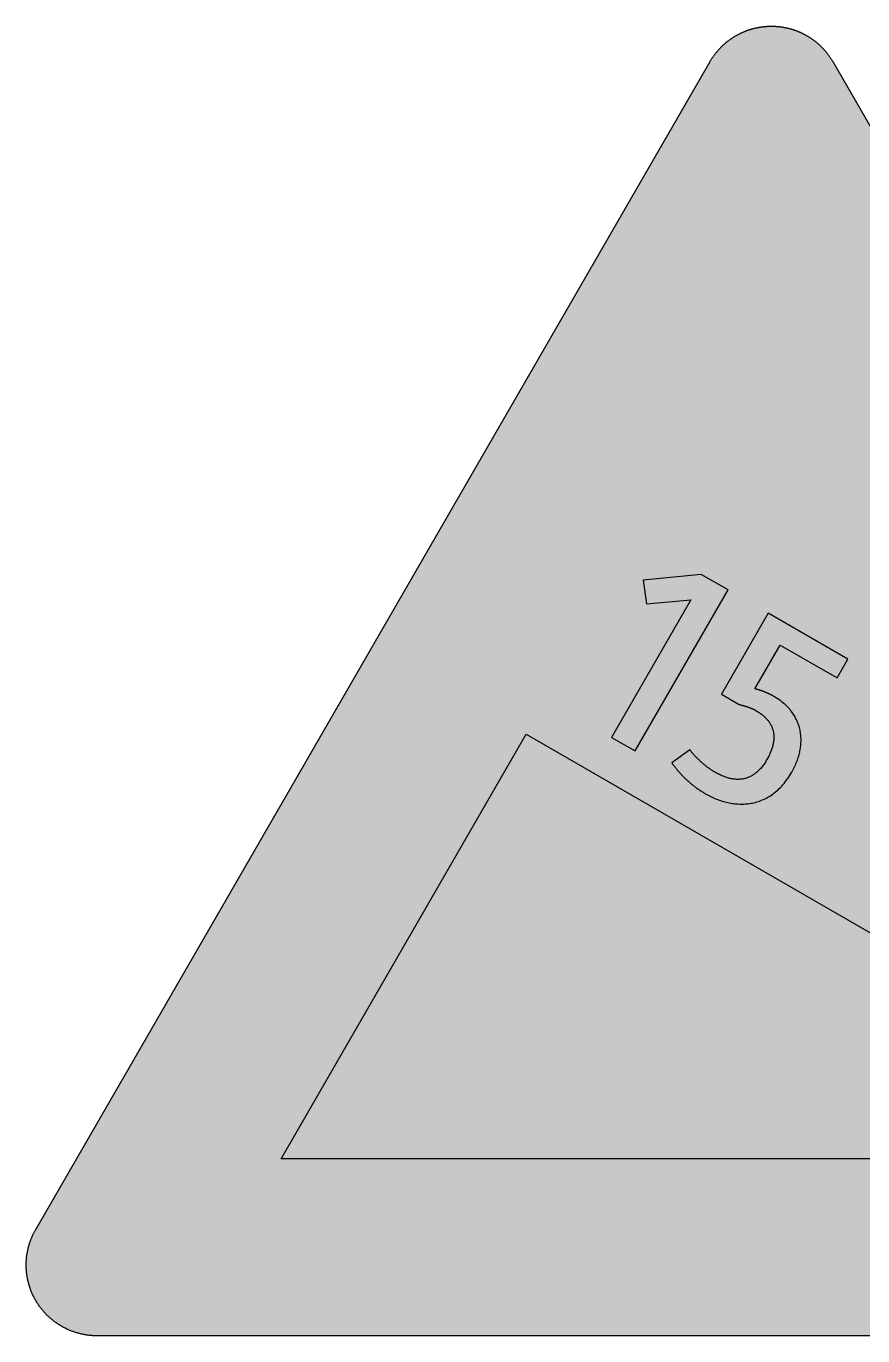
# Model space of a CAD drawing. Header units: millimetres. Extents: x 0 to 297, y 0 to 261.
# Drawn here: x 0.1 to 166.7, y 0.1 to 260.9 of the extents above; entities that cross this region are included whole.
import ezdxf

# ---------------------------------------------------------------- set-up
doc = ezdxf.new("R2010")
doc.units = ezdxf.units.MM

msp = doc.modelspace()

# ---------------------------------------------------------------- hatches: boundary and pattern name
for color, points in [(254, [(14.1633, 0.0526), (13.9878, 0.0533), (13.8125, 0.0559), (13.6373, 0.061), (13.462, 0.0686), (13.2893, 0.0787), (13.114, 0.0914), (12.9413, 0.1041), (12.7686, 0.1194), (12.5959, 0.1397), (12.4231, 0.16), (12.2504, 0.1803), (12.0777, 0.2057), (11.9075, 0.2337), (11.7373, 0.2616), (11.5672, 0.2921), (11.397, 0.3251), (11.2268, 0.3607), (11.0592, 0.3962), (10.8915, 0.4369), (10.7239, 0.4775), (10.5562, 0.5207), (10.3886, 0.5664), (10.2235, 0.6121), (10.0584, 0.6604), (9.8933, 0.7137), (9.7307, 0.7645), (9.5682, 0.8204), (9.4056, 0.8788), (9.2431, 0.9373), (9.083, 0.9982), (8.923, 1.0617), (8.763, 1.1252), (8.6055, 1.1938), (8.4455, 1.2624), (8.2906, 1.331), (8.1331, 1.4046), (7.9781, 1.4783), (7.8232, 1.5545), (7.6708, 1.6332), (7.5184, 1.7145), (7.366, 1.7958), (7.2161, 1.8796), (7.0663, 1.966), (6.919, 2.0549), (6.7716, 2.1438), (6.6243, 2.2352), (6.4795, 2.3266), (6.3348, 2.4232), (6.19, 2.5197), (6.0477, 2.6187), (5.908, 2.7178), (5.7683, 2.8219), (5.6286, 2.9261), (5.4915, 3.0302), (5.3543, 3.1394), (5.2197, 3.2487), (5.0851, 3.3579), (4.953, 3.4722), (4.8209, 3.5865), (4.6914, 3.7033), (4.5644, 3.8202), (4.4348, 3.9395), (4.3104, 4.0615), (4.1859, 4.1859), (4.0615, 4.3104), (3.9395, 4.4374), (3.8202, 4.5644), (3.7033, 4.6914), (3.5865, 4.8235), (3.4722, 4.953), (3.3579, 5.0876), (3.2487, 5.2197), (3.1369, 5.3543), (3.0302, 5.4915), (2.9235, 5.6286), (2.8194, 5.7683), (2.7178, 5.908), (2.6187, 6.0503), (2.5197, 6.19), (2.4232, 6.3348), (2.3266, 6.4795), (2.2352, 6.6243), (2.1438, 6.7716), (2.0523, 6.919), (1.966, 7.0663), (1.8796, 7.2161), (1.7958, 7.366), (1.7145, 7.5184), (1.6332, 7.6708), (1.5545, 7.8232), (1.4783, 7.9781), (1.4046, 8.1331), (1.331, 8.2906), (1.2598, 8.4455), (1.1913, 8.6055), (1.1252, 8.763), (1.0592, 8.923), (0.9982, 9.083), (0.9373, 9.2431), (0.8763, 9.4056), (0.8204, 9.5682), (0.7645, 9.7307), (0.7112, 9.8933), (0.6604, 10.0584), (0.6121, 10.2235), (0.5639, 10.3911), (0.5207, 10.5562), (0.4775, 10.7239), (0.4343, 10.8915), (0.3962, 11.0592), (0.3607, 11.2268), (0.3251, 11.397), (0.2921, 11.5672), (0.2616, 11.7373), (0.2311, 11.9075), (0.2057, 12.0802), (0.1803, 12.2504), (0.1575, 12.4231), (0.1372, 12.5959), (0.1194, 12.7686), (0.1041, 12.9413), (0.0889, 13.114), (0.0787, 13.2893), (0.0686, 13.462), (0.061, 13.6373), (0.0559, 13.8125), (0.0508, 13.9878), (0.0508, 14.163), (0.0508, 14.2773), (0.0533, 14.3942), (0.0559, 14.511), (0.0584, 14.6253), (0.0635, 14.7422), (0.0686, 14.859), (0.0737, 14.9733), (0.0813, 15.0901), (0.0889, 15.2044), (0.0991, 15.3187), (0.1092, 15.4356), (0.1194, 15.5499), (0.1321, 15.6642), (0.1448, 15.7785), (0.1575, 15.8953), (0.1727, 16.0096), (0.188, 16.1239), (0.2032, 16.2382), (0.221, 16.35), (0.2413, 16.4643), (0.2591, 16.5786), (0.2794, 16.6929), (0.2997, 16.8046), (0.3226, 16.9189), (0.3454, 17.0307), (0.3708, 17.145), (0.3937, 17.2568), (0.4191, 17.3685), (0.447, 17.4803), (0.475, 17.592), (0.5029, 17.7038), (0.5334, 17.8156), (0.5613, 17.9273), (0.5944, 18.0365), (0.6248, 18.1483), (0.6579, 18.2575), (0.6934, 18.3693), (0.7264, 18.4785), (0.762, 18.5877), (0.8001, 18.6969), (0.8382, 18.8062), (0.8763, 18.9128), (0.9144, 19.0221), (0.955, 19.1313), (0.9957, 19.238), (1.0389, 19.3446), (1.0795, 19.4539), (1.1252, 19.5605), (1.1684, 19.6647), (1.2141, 19.7714), (1.2598, 19.878), (1.3081, 19.9822), (1.3564, 20.0889), (1.4046, 20.193), (1.4554, 20.2971), (1.5062, 20.4013), (1.557, 20.5054), (1.6104, 20.607), (1.6637, 20.7112), (1.717, 20.8128), (1.7729, 20.9144), (1.8263, 21.016), (1.8847, 21.1176), (1.9406, 21.2192), (136.2523, 253.8501), (136.3091, 253.9492), (136.3675, 254.0483), (136.4285, 254.1473), (136.4894, 254.2464), (136.5504, 254.3454), (136.6139, 254.442), (136.6774, 254.5385), (136.7409, 254.635), (136.8044, 254.7315), (136.8704, 254.8255), (136.9365, 254.922), (137.0025, 255.016), (137.0711, 255.11), (137.1397, 255.2014), (137.2083, 255.2954), (137.2794, 255.3868), (137.3505, 255.4783), (137.4216, 255.5672), (137.4927, 255.6586), (137.5664, 255.7475), (137.6401, 255.8364), (137.7137, 255.9253), (137.7874, 256.0117), (137.8636, 256.098), (137.9398, 256.1844), (138.016, 256.2708), (138.0947, 256.3546), (138.1735, 256.4409), (138.2522, 256.5222), (138.3309, 256.606), (138.4122, 256.6899), (138.4935, 256.7711), (138.5748, 256.8524), (138.6586, 256.9312), (138.7399, 257.0124), (138.8237, 257.0912), (138.9075, 257.1699), (138.9939, 257.2461), (139.0802, 257.3249), (139.1641, 257.4011), (139.253, 257.4747), (139.3393, 257.5509), (139.4282, 257.6246), (139.5171, 257.6982), (139.606, 257.7719), (139.6949, 257.843), (139.7864, 257.9141), (139.8778, 257.9853), (139.9692, 258.0564), (140.0607, 258.125), (140.1547, 258.1935), (140.2486, 258.2596), (140.3426, 258.3282), (140.4366, 258.3942), (140.5331, 258.4602), (140.6296, 258.5237), (140.7262, 258.5872), (140.8227, 258.6507), (140.9192, 258.7142), (141.0183, 258.7752), (141.1173, 258.8362), (141.2164, 258.8946), (141.3154, 258.9555), (141.4145, 259.014), (141.5161, 259.0698), (141.6177, 259.1283), (141.7193, 259.1841), (141.8209, 259.2375), (141.9225, 259.2934), (142.0266, 259.3467), (142.1308, 259.3975), (142.2324, 259.4508), (142.3365, 259.5016), (142.4407, 259.5499), (142.5473, 259.6007), (142.6515, 259.6464), (142.7556, 259.6947), (142.8623, 259.7404), (142.969, 259.7861), (143.0757, 259.8318), (143.1823, 259.875), (143.289, 259.9182), (143.3957, 259.9588), (143.5049, 259.9995), (143.6116, 260.0401), (143.7208, 260.0808), (143.83, 260.1189), (143.9393, 260.1544), (144.0485, 260.1925), (144.1577, 260.2281), (144.2669, 260.2636), (144.3761, 260.2967), (144.4879, 260.3297), (144.5971, 260.3627), (144.7089, 260.3932), (144.8206, 260.4237), (144.9299, 260.4516), (145.0416, 260.4821), (145.1534, 260.5075), (145.2651, 260.5354), (145.3794, 260.5608), (145.4912, 260.5862), (145.603, 260.6091), (145.7173, 260.6319), (145.829, 260.6548), (145.9433, 260.6751), (146.0551, 260.6954), (146.1694, 260.7158), (146.2837, 260.7335), (146.398, 260.7513), (146.5123, 260.7666), (146.6266, 260.7818), (146.7409, 260.797), (146.8552, 260.8123), (146.9695, 260.825), (147.0838, 260.8351), (147.2006, 260.8478), (147.3149, 260.858), (147.4292, 260.8656), (147.5461, 260.8732), (147.6604, 260.8809), (147.7772, 260.8859), (147.8915, 260.8936), (148.0083, 260.8961), (148.1226, 260.9012), (148.2395, 260.9037), (148.3563, 260.9037), (148.4706, 260.9037), (148.5875, 260.9037), (148.7043, 260.9037), (148.8186, 260.9012), (148.9354, 260.8961), (149.0523, 260.8936), (149.1666, 260.8859), (149.2834, 260.8809), (149.3977, 260.8732), (149.512, 260.8656), (149.6289, 260.858), (149.7432, 260.8478), (149.8575, 260.8351), (149.9743, 260.825), (150.0886, 260.8123), (150.2029, 260.797), (150.3172, 260.7818), (150.4315, 260.7666), (150.5458, 260.7513), (150.6601, 260.7335), (150.7744, 260.7158), (150.8862, 260.6954), (151.0005, 260.6751), (151.1148, 260.6548), (151.2265, 260.6319), (151.3408, 260.6091), (151.4526, 260.5862), (151.5643, 260.5608), (151.6761, 260.5354), (151.7879, 260.5075), (151.8996, 260.4821), (152.0114, 260.4516), (152.1231, 260.4237), (152.2349, 260.3932), (152.3467, 260.3627), (152.4559, 260.3297), (152.5676, 260.2967), (152.6769, 260.2636), (152.7861, 260.2281), (152.8953, 260.1925), (153.0045, 260.1544), (153.1137, 260.1189), (153.223, 260.0808), (153.3296, 260.0401), (153.4389, 259.9995), (153.5455, 259.9588), (153.6548, 259.9182), (153.7614, 259.875), (153.8681, 259.8318), (153.9748, 259.7861), (154.0789, 259.7404), (154.1856, 259.6947), (154.2923, 259.6464), (154.3964, 259.6007), (154.5006, 259.5499), (154.6047, 259.5016), (154.7089, 259.4508), (154.813, 259.3975), (154.9171, 259.3467), (155.0187, 259.2934), (155.1203, 259.2375), (155.2245, 259.1841), (155.3261, 259.1283), (155.4251, 259.0698), (155.5267, 259.014), (155.6283, 258.9555), (155.7274, 258.8946), (155.8265, 258.8362), (155.9255, 258.7752), (156.022, 258.7142), (156.1211, 258.6507), (156.2176, 258.5872), (156.3141, 258.5237), (156.4107, 258.4602), (156.5046, 258.3942), (156.6012, 258.3282), (156.6951, 258.2596), (156.7866, 258.1935), (156.8806, 258.125), (156.972, 258.0564), (157.066, 257.9853), (157.1574, 257.9141), (157.2463, 257.843), (157.3378, 257.7719), (157.4267, 257.6982), (157.5156, 257.6246), (157.6019, 257.5509), (157.6908, 257.4747), (157.7772, 257.4011), (157.8635, 257.3249), (157.9499, 257.2461), (158.0337, 257.1699), (158.1201, 257.0912), (158.2039, 257.0124), (158.2852, 256.9312), (158.369, 256.8524), (158.4503, 256.7711), (158.5316, 256.6899), (158.6103, 256.606), (158.6916, 256.5222), (158.7703, 256.4409), (158.8491, 256.3546), (158.9253, 256.2708), (159.004, 256.1844), (159.0802, 256.098), (159.1539, 256.0117), (159.2301, 255.9253), (159.3037, 255.8364), (159.3774, 255.7475), (159.451, 255.6586), (159.5222, 255.5672), (159.5933, 255.4783), (159.6644, 255.3868), (159.7355, 255.2954), (159.8041, 255.2014), (159.8727, 255.11), (159.9387, 255.016), (160.0073, 254.922), (160.0733, 254.8255), (160.1368, 254.7315), (160.2029, 254.635), (160.2664, 254.5385), (160.3299, 254.442), (160.3908, 254.3454), (160.4543, 254.2464), (160.5153, 254.1473), (160.5737, 254.0483), (160.6347, 253.9492), (160.6906, 253.8476), (295.0023, 21.2192), (295.0591, 21.1176), (295.115, 21.016), (295.1709, 20.9144), (295.2267, 20.8128), (295.2801, 20.7112), (295.3334, 20.607), (295.3868, 20.5054), (295.4376, 20.4013), (295.4884, 20.2971), (295.5392, 20.193), (295.5874, 20.0889), (295.6357, 19.9822), (295.6814, 19.878), (295.7297, 19.7714), (295.7754, 19.6647), (295.8186, 19.5605), (295.8617, 19.4539), (295.9049, 19.3446), (295.9481, 19.238), (295.9887, 19.1313), (296.0294, 19.0221), (296.0675, 18.9128), (296.1056, 18.8062), (296.1437, 18.6969), (296.1792, 18.5877), (296.2148, 18.4785), (296.2504, 18.3693), (296.2834, 18.2575), (296.3164, 18.1483), (296.3494, 18.0365), (296.3799, 17.9273), (296.4104, 17.8156), (296.4409, 17.7038), (296.4688, 17.592), (296.4967, 17.4803), (296.5221, 17.3685), (296.5475, 17.2568), (296.5729, 17.145), (296.5958, 17.0307), (296.6212, 16.9189), (296.6415, 16.8046), (296.6644, 16.6929), (296.6822, 16.5786), (296.7025, 16.4643), (296.7203, 16.35), (296.738, 16.2382), (296.7558, 16.1239), (296.7711, 16.0096), (296.7838, 15.8953), (296.799, 15.7785), (296.8117, 15.6642), (296.8244, 15.5499), (296.8346, 15.4356), (296.8447, 15.3187), (296.8523, 15.2044), (296.86, 15.0901), (296.8676, 14.9733), (296.8752, 14.859), (296.8803, 14.7422), (296.8828, 14.6253), (296.8879, 14.511), (296.8904, 14.3942), (296.8904, 14.2773), (296.8904, 14.163), (296.8904, 13.9878), (296.8879, 13.8125), (296.8828, 13.6373), (296.8752, 13.462), (296.865, 13.2893), (296.8523, 13.114), (296.8396, 12.9413), (296.8219, 12.7686), (296.8041, 12.5959), (296.7838, 12.4231), (296.7609, 12.2504), (296.738, 12.0802), (296.7101, 11.9075), (296.6822, 11.7373), (296.6517, 11.5672), (296.6187, 11.397), (296.5831, 11.2268), (296.545, 11.0592), (296.5069, 10.8915), (296.4663, 10.7239), (296.4231, 10.5562), (296.3774, 10.3911), (296.3316, 10.2235), (296.2808, 10.0584), (296.23, 9.8933), (296.1767, 9.7307), (296.1234, 9.5682), (296.0649, 9.4056), (296.0065, 9.2431), (295.9456, 9.083), (295.8821, 8.923), (295.8186, 8.763), (295.75, 8.6055), (295.6814, 8.4455), (295.6103, 8.2906), (295.5392, 8.1331), (295.463, 7.9781), (295.3868, 7.8232), (295.3106, 7.6708), (295.2293, 7.5184), (295.148, 7.366), (295.0642, 7.2161), (294.9778, 7.0663), (294.8889, 6.919), (294.8, 6.7716), (294.7086, 6.6243), (294.6146, 6.4795), (294.5206, 6.3348), (294.4241, 6.19), (294.325, 6.0503), (294.226, 5.908), (294.1218, 5.7683), (294.0177, 5.6286), (293.9136, 5.4915), (293.8043, 5.3543), (293.6951, 5.2197), (293.5859, 5.0876), (293.4716, 4.953), (293.3573, 4.8235), (293.2405, 4.6914), (293.1236, 4.5644), (293.0042, 4.4374), (292.8823, 4.3104), (292.7579, 4.1859), (292.6334, 4.0615), (292.5089, 3.9395), (292.3794, 3.8202), (292.2524, 3.7033), (292.1203, 3.5865), (291.9908, 3.4722), (291.8562, 3.3579), (291.7241, 3.2487), (291.5895, 3.1394), (291.4523, 3.0302), (291.3151, 2.9261), (291.1754, 2.8219), (291.0357, 2.7178), (290.8935, 2.6187), (290.7513, 2.5197), (290.609, 2.4232), (290.4642, 2.3266), (290.3195, 2.2352), (290.1721, 2.1438), (290.0248, 2.0549), (289.8775, 1.966), (289.7276, 1.8796), (289.5778, 1.7958), (289.4254, 1.7145), (289.273, 1.6332), (289.118, 1.5545), (288.9656, 1.4783), (288.8107, 1.4046), (288.6532, 1.331), (288.4957, 1.2624), (288.3383, 1.1938), (288.1808, 1.1252), (288.0208, 1.0617), (287.8607, 0.9982), (287.7007, 0.9373), (287.5382, 0.8788), (287.3756, 0.8204), (287.213, 0.7645), (287.0479, 0.7137), (286.8854, 0.6604), (286.7203, 0.6121), (286.5526, 0.5664), (286.3875, 0.5207), (286.2199, 0.4775), (286.0523, 0.4369), (285.8846, 0.3962), (285.7144, 0.3607), (285.5468, 0.3251), (285.3766, 0.2921), (285.2064, 0.2616), (285.0363, 0.2337), (284.8635, 0.2057), (284.6934, 0.1803), (284.5206, 0.16), (284.3479, 0.1397), (284.1752, 0.1194), (284.0025, 0.1041), (283.8272, 0.0914), (283.6545, 0.0787), (283.4792, 0.0686), (283.3065, 0.061), (283.1313, 0.0559), (282.956, 0.0533), (282.7807, 0.0508)]), (59, [(116.6372, 119.2527), (121.3115, 116.5532), (139.8323, 148.6327), (134.5159, 151.7015), (122.9265, 150.5716), (123.614, 145.8366), (132.4585, 146.6564)]), (59, [(161.5377, 131.0901), (163.7083, 134.8479), (147.8523, 144.0025), (138.5122, 127.8255), (142.0414, 125.7875), (142.1028, 125.7732), (142.1663, 125.7579), (142.2298, 125.7452), (142.2908, 125.73), (142.3543, 125.7148), (142.4153, 125.6995), (142.4762, 125.6868), (142.5372, 125.6716), (142.5981, 125.6563), (142.6591, 125.6411), (142.7175, 125.6259), (142.7785, 125.6106), (142.8369, 125.5928), (142.8953, 125.5776), (142.9537, 125.5624), (143.0122, 125.5446), (143.0706, 125.5293), (143.1265, 125.5141), (143.1849, 125.4963), (143.2408, 125.4785), (143.2966, 125.4633), (143.3525, 125.4455), (143.4084, 125.4277), (143.4643, 125.41), (143.5202, 125.3922), (143.5735, 125.3744), (143.6268, 125.3566), (143.6827, 125.3388), (143.7361, 125.3211), (143.7894, 125.3033), (143.8402, 125.2855), (143.8935, 125.2652), (143.9443, 125.2474), (143.9977, 125.2296), (144.0485, 125.2093), (144.0993, 125.189), (144.1501, 125.1712), (144.2009, 125.1509), (144.2491, 125.1306), (144.2999, 125.1128), (144.3482, 125.0925), (144.3965, 125.0721), (144.4473, 125.0518), (144.493, 125.0315), (144.5412, 125.0112), (144.5895, 124.9909), (144.6352, 124.968), (144.6835, 124.9477), (144.7292, 124.9274), (144.7749, 124.9045), (144.8206, 124.8842), (144.8664, 124.8613), (144.9121, 124.841), (144.9553, 124.8181), (145.001, 124.7953), (145.0442, 124.775), (145.0873, 124.7521), (145.1305, 124.7292), (145.1737, 124.7064), (145.2143, 124.6835), (145.2575, 124.6607), (145.2982, 124.6378), (145.3413, 124.6124), (145.382, 124.5895), (145.5471, 124.493), (145.7096, 124.394), (145.8697, 124.2924), (146.0246, 124.1908), (146.177, 124.0866), (146.3243, 123.9799), (146.4691, 123.8733), (146.6088, 123.764), (146.746, 123.6523), (146.8806, 123.5405), (147.0101, 123.4262), (147.1346, 123.3119), (147.2565, 123.1951), (147.3759, 123.0757), (147.4902, 122.9538), (147.5994, 122.8319), (147.7061, 122.7074), (147.8077, 122.5804), (147.9042, 122.4534), (147.9982, 122.3239), (148.0896, 122.1918), (148.1734, 122.0597), (148.2547, 121.9251), (148.3335, 121.7879), (148.4046, 121.6482), (148.4732, 121.5085), (148.5392, 121.3663), (148.5976, 121.2215), (148.6535, 121.0767), (148.7043, 120.9294), (148.75, 120.7795), (148.7932, 120.6271), (148.8288, 120.4747), (148.8618, 120.3198), (148.8897, 120.1623), (148.9126, 120.0023), (148.9304, 119.8423), (148.9456, 119.6797), (148.9532, 119.5146), (148.9583, 119.347), (148.9583, 119.1793), (148.9507, 119.0092), (148.9405, 118.8364), (148.9253, 118.6612), (148.905, 118.4859), (148.8796, 118.3056), (148.8491, 118.1252), (148.8135, 117.9449), (148.7729, 117.7595), (148.7272, 117.5715), (148.6738, 117.3836), (148.6179, 117.1931), (148.557, 117), (148.4884, 116.807), (148.4173, 116.6089), (148.3385, 116.4107), (148.2547, 116.2101), (148.1658, 116.0069), (148.0718, 115.8011), (147.9728, 115.5929), (147.8661, 115.3846), (147.7543, 115.1712), (147.6375, 114.9579), (147.5156, 114.742), (147.3911, 114.5311), (147.2641, 114.3254), (147.1371, 114.1273), (147.0076, 113.9342), (146.8755, 113.7488), (146.7434, 113.571), (146.6088, 113.3983), (146.4742, 113.2307), (146.337, 113.0706), (146.1973, 112.9157), (146.0576, 112.7658), (145.9154, 112.6236), (145.7731, 112.489), (145.6284, 112.3569), (145.4836, 112.2324), (145.3363, 112.1156), (145.1889, 112.0013), (145.0391, 111.8946), (144.8892, 111.793), (144.7368, 111.6965), (144.5844, 111.6076), (144.4295, 111.5238), (144.2745, 111.4425), (144.1196, 111.3688), (143.9621, 111.3003), (143.8046, 111.2393), (143.6446, 111.1809), (143.4846, 111.1275), (143.322, 111.0818), (143.1595, 111.0386), (142.9969, 111.0005), (142.8318, 110.9701), (142.6667, 110.9421), (142.5016, 110.9193), (142.3365, 110.904), (142.1689, 110.8913), (141.9987, 110.8837), (141.8311, 110.8786), (141.6609, 110.8812), (141.4907, 110.8888), (141.318, 110.8989), (141.1478, 110.9142), (140.9751, 110.9345), (140.8024, 110.9599), (140.6271, 110.9878), (140.4544, 111.0209), (140.2791, 111.059), (140.1039, 111.0996), (139.9286, 111.1453), (139.7508, 111.1961), (139.5755, 111.2495), (139.3977, 111.3079), (139.2199, 111.3688), (139.0421, 111.4349), (138.8643, 111.506), (138.684, 111.5797), (138.5062, 111.6559), (138.3259, 111.7371), (138.1481, 111.8235), (137.9677, 111.9124), (137.7874, 112.0038), (137.607, 112.0978), (137.4267, 112.1969), (137.2464, 112.301), (137.1524, 112.3569), (137.0584, 112.4128), (136.9619, 112.4712), (136.8679, 112.5296), (136.7739, 112.5906), (136.6774, 112.6515), (136.5834, 112.7125), (136.4869, 112.776), (136.3929, 112.842), (136.2989, 112.9081), (136.2024, 112.9741), (136.1084, 113.0427), (136.0145, 113.1087), (135.9205, 113.1799), (135.8265, 113.2484), (135.7325, 113.3196), (135.6385, 113.3907), (135.5446, 113.4643), (135.4531, 113.5355), (135.3617, 113.6091), (135.2677, 113.6828), (135.1788, 113.759), (135.0874, 113.8326), (134.9959, 113.9088), (134.907, 113.985), (134.8181, 114.0612), (134.7292, 114.1374), (134.6429, 114.2136), (134.554, 114.2898), (134.4676, 114.366), (134.3838, 114.4448), (134.2974, 114.521), (134.2136, 114.5997), (134.1323, 114.6759), (134.0485, 114.7547), (133.9672, 114.8309), (133.8885, 114.9071), (133.8097, 114.9858), (133.731, 115.062), (133.6548, 115.1382), (133.5786, 115.2144), (133.5024, 115.2906), (133.4287, 115.3668), (133.3576, 115.4405), (133.2865, 115.5167), (133.2154, 115.5903), (133.1468, 115.664), (133.0782, 115.7376), (133.0122, 115.8088), (132.9487, 115.8824), (132.8852, 115.9535), (132.8242, 116.0247), (132.7633, 116.0932), (132.7048, 116.1618), (132.6464, 116.2304), (132.5905, 116.2964), (132.5372, 116.365), (132.4839, 116.4285), (132.4331, 116.4946), (132.3848, 116.5581), (132.3365, 116.619), (132.2908, 116.68), (132.2476, 116.7409), (132.207, 116.7994), (128.6577, 114.1444), (128.7043, 114.0739), (128.7551, 114.0054), (128.8059, 113.9342), (128.8593, 113.8606), (128.9126, 113.7844), (128.971, 113.7082), (129.0295, 113.6294), (129.0879, 113.5507), (129.1514, 113.4694), (129.2149, 113.3881), (129.2809, 113.3043), (129.347, 113.218), (129.4155, 113.1316), (129.4867, 113.0452), (129.5603, 112.9563), (129.634, 112.8649), (129.7102, 112.7735), (129.7864, 112.682), (129.8677, 112.588), (129.9489, 112.4941), (130.0302, 112.4001), (130.1166, 112.3036), (130.2029, 112.207), (130.2918, 112.108), (130.3807, 112.0089), (130.4747, 111.9099), (130.5687, 111.8108), (130.6627, 111.7092), (130.7617, 111.6101), (130.8608, 111.5085), (130.9624, 111.4044), (131.064, 111.3028), (131.1681, 111.1987), (131.2748, 111.0971), (131.384, 110.9929), (131.4933, 110.8888), (131.6076, 110.7846), (131.7193, 110.678), (131.8362, 110.5738), (131.953, 110.4697), (132.0724, 110.3655), (132.1943, 110.2589), (132.3162, 110.1547), (132.4432, 110.0506), (132.5677, 109.9439), (132.6972, 109.8398), (132.8268, 109.7356), (132.9614, 109.6315), (133.0935, 109.5273), (133.2306, 109.4232), (133.3678, 109.3191), (133.5075, 109.2175), (133.6497, 109.1159), (133.7945, 109.0117), (133.9393, 108.9101), (134.0866, 108.8111), (134.2339, 108.7095), (134.3863, 108.6104), (134.5387, 108.5113), (134.6937, 108.4123), (134.8511, 108.3158), (135.0086, 108.2192), (135.1686, 108.1227), (135.3312, 108.0287), (135.5979, 107.8789), (135.8646, 107.7341), (136.1338, 107.5919), (136.4056, 107.4572), (136.6799, 107.3277), (136.9543, 107.2032), (137.2311, 107.0839), (137.5105, 106.9696), (137.7899, 106.8603), (138.0719, 106.7587), (138.3538, 106.6597), (138.6383, 106.5682), (138.9228, 106.4844), (139.2098, 106.4057), (139.4968, 106.332), (139.7838, 106.2634), (140.0734, 106.2025), (140.3604, 106.1491), (140.65, 106.1009), (140.9395, 106.0602), (141.2316, 106.0272), (141.5212, 105.9993), (141.8107, 105.979), (142.1003, 105.9637), (142.3899, 105.9586), (142.682, 105.9586), (142.9715, 105.9663), (143.2585, 105.9815), (143.5481, 106.0044), (143.8351, 106.0348), (144.1221, 106.0729), (144.4092, 106.1187), (144.6936, 106.172), (144.9781, 106.233), (145.2626, 106.3041), (145.5445, 106.3828), (145.8239, 106.4692), (146.1033, 106.5632), (146.3802, 106.6673), (146.6571, 106.7791), (146.9314, 106.8984), (147.2032, 107.028), (147.4724, 107.1651), (147.7416, 107.3125), (148.0058, 107.4674), (148.27, 107.635), (148.5316, 107.8078), (148.7907, 107.9932), (149.0472, 108.1862), (149.3012, 108.3894), (149.5527, 108.6002), (149.799, 108.8238), (150.0454, 109.0549), (150.2867, 109.2962), (150.5255, 109.5502), (150.7617, 109.8118), (150.9928, 110.0836), (151.2214, 110.3655), (151.445, 110.6602), (151.6659, 110.9624), (151.8844, 111.2774), (152.0977, 111.6025), (152.3086, 111.9378), (152.5143, 112.2858), (152.6642, 112.5525), (152.8089, 112.8192), (152.9461, 113.0859), (153.0782, 113.3551), (153.2052, 113.6218), (153.3246, 113.8911), (153.4363, 114.1603), (153.543, 114.427), (153.6446, 114.6962), (153.7386, 114.9655), (153.8249, 115.2322), (153.9062, 115.5014), (153.9824, 115.7681), (154.051, 116.0348), (154.112, 116.3041), (154.1678, 116.5682), (154.2161, 116.8349), (154.2593, 117.1016), (154.2948, 117.3658), (154.3253, 117.6299), (154.3482, 117.8916), (154.366, 118.1532), (154.3761, 118.4148), (154.3787, 118.6739), (154.3761, 118.933), (154.366, 119.192), (154.3507, 119.4486), (154.3279, 119.7026), (154.2974, 119.9566), (154.2618, 120.208), (154.2186, 120.4595), (154.1704, 120.7084), (154.112, 120.9548), (154.051, 121.2012), (153.9799, 121.445), (153.9037, 121.6863), (153.8199, 121.9276), (153.731, 122.1638), (153.6344, 122.4001), (153.5303, 122.6337), (153.4211, 122.8649), (153.3042, 123.096), (153.1798, 123.3221), (153.0477, 123.5456), (152.9105, 123.7666), (152.7658, 123.9876), (152.6134, 124.2035), (152.4559, 124.4168), (152.2908, 124.6276), (152.1181, 124.8359), (151.9377, 125.0417), (151.7523, 125.2423), (151.5593, 125.443), (151.3586, 125.6386), (151.1503, 125.8316), (150.937, 126.0196), (150.7134, 126.2075), (150.4848, 126.3904), (150.2512, 126.5682), (150.0073, 126.7435), (149.7584, 126.9162), (149.4993, 127.0838), (149.2352, 127.2489), (148.9659, 127.4089), (148.9126, 127.4394), (148.8618, 127.4699), (148.8084, 127.4978), (148.7551, 127.5283), (148.7018, 127.5563), (148.6484, 127.5867), (148.5951, 127.6147), (148.5392, 127.6426), (148.4859, 127.6731), (148.43, 127.701), (148.3741, 127.729), (148.3182, 127.7569), (148.2623, 127.7849), (148.2065, 127.8128), (148.148, 127.8407), (148.0922, 127.8687), (148.0337, 127.8966), (147.9779, 127.9246), (147.9194, 127.95), (147.861, 127.9779), (147.8026, 128.0033), (147.7442, 128.0312), (147.6858, 128.0566), (147.6273, 128.082), (147.5664, 128.1074), (147.508, 128.1354), (147.447, 128.1608), (147.3886, 128.1862), (147.3276, 128.209), (147.2667, 128.2344), (147.2082, 128.2598), (147.1473, 128.2827), (147.0863, 128.3081), (147.0254, 128.331), (146.9644, 128.3564), (146.9034, 128.3792), (146.8425, 128.4021), (146.7815, 128.4249), (146.7206, 128.4478), (146.6596, 128.4707), (146.5986, 128.491), (146.5377, 128.5138), (146.4742, 128.5342), (146.4132, 128.557), (146.3523, 128.5773), (146.2913, 128.5977), (146.2303, 128.618), (146.1668, 128.6383), (146.1059, 128.6586), (146.0449, 128.6764), (145.984, 128.6967), (145.9205, 128.7145), (145.8595, 128.7348), (145.7985, 128.7526), (145.7376, 128.7704), (145.6766, 128.7882), (145.6157, 128.8059), (145.5547, 128.8212), (145.4937, 128.839), (145.4328, 128.8542), (145.3718, 128.872), (145.3109, 128.8872), (145.2499, 128.9025), (145.1889, 128.9177), (150.2184, 137.625)]), (59, [(50.8261, 35.3304), (99.6488, 119.8965), (246.1204, 35.3304)])]:
    msp.add_hatch(color=color).paths.add_polyline_path(points)
h = msp.add_hatch(color=22)
h.paths.add_polyline_path([(14.1633, 5.3442), (13.9344, 5.3467), (13.7084, 5.3543), (13.4849, 5.3696), (13.2613, 5.3873), (13.0378, 5.4127), (12.8194, 5.4458), (12.6009, 5.4813), (12.385, 5.522), (12.1717, 5.5677), (11.9583, 5.621), (11.7475, 5.6769), (11.5392, 5.7404), (11.3335, 5.8064), (11.1303, 5.8776), (10.9296, 5.9538), (10.729, 6.035), (10.5334, 6.1214), (10.3378, 6.2128), (10.1473, 6.3068), (9.9593, 6.4084), (9.7714, 6.5126), (9.5885, 6.6192), (9.4082, 6.7335), (9.2304, 6.8504), (9.0576, 6.9698), (8.8849, 7.0942), (8.7173, 7.2238), (8.5522, 7.3584), (8.3896, 7.493), (8.2321, 7.6352), (8.0772, 7.7775), (7.9273, 7.9273), (7.7775, 8.0772), (7.6352, 8.2321), (7.493, 8.3922), (7.3558, 8.5522), (7.2238, 8.7173), (7.0942, 8.8849), (6.9698, 9.0576), (6.8504, 9.2329), (6.7335, 9.4082), (6.6192, 9.5885), (6.5126, 9.7739), (6.4084, 9.9593), (6.3068, 10.1473), (6.2128, 10.3403), (6.1214, 10.5334), (6.035, 10.729), (5.9538, 10.9296), (5.8776, 11.1303), (5.8064, 11.3335), (5.7404, 11.5392), (5.6769, 11.7475), (5.621, 11.9583), (5.5677, 12.1717), (5.522, 12.385), (5.4813, 12.6009), (5.4432, 12.8194), (5.4127, 13.0404), (5.3873, 13.2613), (5.3696, 13.4849), (5.3543, 13.7084), (5.3467, 13.9344), (5.3416, 14.163), (5.3442, 14.2342), (5.3442, 14.3078), (5.3442, 14.3789), (5.3467, 14.4526), (5.3492, 14.5237), (5.3543, 14.5974), (5.3569, 14.6685), (5.3619, 14.7422), (5.367, 14.8133), (5.3721, 14.8869), (5.3797, 14.9581), (5.3848, 15.0292), (5.3924, 15.1003), (5.4, 15.174), (5.4102, 15.2451), (5.4178, 15.3162), (5.428, 15.3873), (5.4381, 15.4584), (5.4483, 15.5296), (5.461, 15.6007), (5.4737, 15.6718), (5.4864, 15.7429), (5.4991, 15.814), (5.5118, 15.8852), (5.527, 15.9563), (5.5423, 16.0249), (5.5575, 16.096), (5.5728, 16.1671), (5.5905, 16.2357), (5.6083, 16.3068), (5.6261, 16.3754), (5.6439, 16.444), (5.6617, 16.5151), (5.682, 16.5837), (5.7023, 16.6522), (5.7226, 16.7208), (5.7429, 16.7919), (5.7658, 16.8605), (5.7887, 16.9266), (5.8115, 16.9951), (5.8344, 17.0637), (5.8572, 17.1323), (5.8826, 17.2009), (5.908, 17.2669), (5.9334, 17.3355), (5.9588, 17.4015), (5.9868, 17.4676), (6.0147, 17.5362), (6.0427, 17.6022), (6.0706, 17.6682), (6.0985, 17.7343), (6.129, 17.8003), (6.1595, 17.8664), (6.19, 17.9299), (6.2205, 17.9959), (6.2509, 18.0619), (6.284, 18.1254), (6.317, 18.1915), (6.35, 18.255), (6.383, 18.3185), (6.4186, 18.382), (6.4541, 18.4455), (6.4897, 18.509), (6.5253, 18.5725), (140.8356, 251.2042), (140.909, 251.3305), (140.9852, 251.4549), (141.064, 251.5794), (141.1453, 251.7013), (141.2265, 251.8232), (141.3129, 251.9426), (141.3967, 252.0594), (141.4856, 252.1763), (141.5745, 252.2906), (141.666, 252.4023), (141.7599, 252.5141), (141.8539, 252.6233), (141.9504, 252.73), (142.0495, 252.8367), (142.1486, 252.9408), (142.2502, 253.0424), (142.3518, 253.144), (142.4559, 253.2431), (142.5626, 253.3396), (142.6693, 253.4336), (142.7785, 253.5276), (142.8877, 253.619), (142.9995, 253.7104), (143.1112, 253.7968), (143.2255, 253.8832), (143.3424, 253.967), (143.4592, 254.0483), (143.576, 254.1295), (143.6954, 254.2083), (143.8173, 254.2845), (143.9393, 254.3581), (144.0612, 254.4318), (144.1856, 254.5004), (144.3126, 254.569), (144.4371, 254.635), (144.5666, 254.701), (144.6936, 254.762), (144.8232, 254.823), (144.9553, 254.8814), (145.0848, 254.9373), (145.2194, 254.9906), (145.3515, 255.0414), (145.4861, 255.0922), (145.6207, 255.1405), (145.7579, 255.1836), (145.8951, 255.2268), (146.0322, 255.2675), (146.1694, 255.3081), (146.3091, 255.3437), (146.4488, 255.3792), (146.591, 255.4097), (146.7307, 255.4402), (146.873, 255.4681), (147.0152, 255.491), (147.16, 255.5138), (147.3022, 255.5342), (147.447, 255.5519), (147.5918, 255.5697), (147.7391, 255.5824), (147.8839, 255.5926), (148.0312, 255.6027), (148.176, 255.6078), (148.3233, 255.6104), (148.4706, 255.6129), (148.6179, 255.6104), (148.7653, 255.6078), (148.9126, 255.6027), (149.0599, 255.5926), (149.2047, 255.5824), (149.3495, 255.5697), (149.4942, 255.5519), (149.639, 255.5342), (149.7838, 255.5138), (149.926, 255.491), (150.0683, 255.4681), (150.2105, 255.4402), (150.3528, 255.4097), (150.4925, 255.3792), (150.6347, 255.3437), (150.7719, 255.3081), (150.9116, 255.2675), (151.0487, 255.2268), (151.1859, 255.1836), (151.323, 255.1405), (151.4577, 255.0922), (151.5923, 255.0414), (151.7244, 254.9906), (151.8564, 254.9373), (151.9885, 254.8814), (152.1206, 254.823), (152.2501, 254.762), (152.3771, 254.701), (152.5041, 254.635), (152.6311, 254.569), (152.7581, 254.5004), (152.8801, 254.4318), (153.0045, 254.3581), (153.1264, 254.2845), (153.2458, 254.2083), (153.3652, 254.1295), (153.4846, 254.0483), (153.6014, 253.967), (153.7157, 253.8832), (153.83, 253.7968), (153.9443, 253.7104), (154.0561, 253.619), (154.1653, 253.5276), (154.2745, 253.4336), (154.3812, 253.3396), (154.4879, 253.2431), (154.592, 253.144), (154.6936, 253.0424), (154.7952, 252.9408), (154.8943, 252.8367), (154.9933, 252.73), (155.0899, 252.6233), (155.1838, 252.5141), (155.2778, 252.4023), (155.3693, 252.2906), (155.4582, 252.1763), (155.5471, 252.0594), (155.6334, 251.9426), (155.7172, 251.8232), (155.7985, 251.7013), (155.8798, 251.5794), (155.9585, 251.4549), (156.0347, 251.3305), (156.1109, 251.2035), (290.4201, 18.5734), (290.4541, 18.509), (290.4896, 18.4455), (290.5252, 18.382), (290.5608, 18.3185), (290.5938, 18.255), (290.6268, 18.1915), (290.6598, 18.1254), (290.6903, 18.0619), (290.7233, 17.9959), (290.7538, 17.9299), (290.7843, 17.8664), (290.8148, 17.8003), (290.8452, 17.7343), (290.8732, 17.6682), (290.9011, 17.6022), (290.9291, 17.5362), (290.957, 17.4676), (290.9824, 17.4015), (291.0103, 17.3355), (291.0357, 17.2669), (291.0611, 17.2009), (291.084, 17.1323), (291.1094, 17.0637), (291.1323, 16.9951), (291.1551, 16.9266), (291.178, 16.8605), (291.1983, 16.7919), (291.2212, 16.7208), (291.2415, 16.6522), (291.2618, 16.5837), (291.2796, 16.5151), (291.2999, 16.444), (291.3177, 16.3754), (291.3355, 16.3068), (291.3532, 16.2357), (291.3685, 16.1671), (291.3863, 16.096), (291.4015, 16.0249), (291.4167, 15.9563), (291.4294, 15.8852), (291.4447, 15.814), (291.4574, 15.7429), (291.4701, 15.6718), (291.4828, 15.6007), (291.4929, 15.5296), (291.5031, 15.4584), (291.5133, 15.3873), (291.5234, 15.3162), (291.5336, 15.2451), (291.5412, 15.174), (291.5488, 15.1003), (291.5564, 15.0292), (291.5641, 14.9581), (291.5691, 14.8869), (291.5768, 14.8133), (291.5818, 14.7422), (291.5844, 14.6685), (291.5895, 14.5974), (291.592, 14.5237), (291.5945, 14.4526), (291.5971, 14.3789), (291.5996, 14.3078), (291.5996, 14.2342), (291.5996, 14.163), (291.5971, 13.9344), (291.5895, 13.7084), (291.5742, 13.4849), (291.5539, 13.2613), (291.5285, 13.0404), (291.498, 12.8194), (291.4625, 12.6009), (291.4218, 12.385), (291.3736, 12.1717), (291.3228, 11.9583), (291.2643, 11.7475), (291.2034, 11.5392), (291.1373, 11.3335), (291.0637, 11.1303), (290.9875, 10.9296), (290.9062, 10.729), (290.8198, 10.5334), (290.7309, 10.3403), (290.6344, 10.1473), (290.5354, 9.9593), (290.4312, 9.7739), (290.322, 9.5885), (290.2102, 9.4082), (290.0934, 9.2329), (289.974, 9.0576), (289.847, 8.8849), (289.72, 8.7173), (289.5854, 8.5522), (289.4482, 8.3922), (289.3085, 8.2321), (289.1638, 8.0772), (289.0164, 7.9273), (288.8666, 7.7775), (288.7116, 7.6352), (288.5516, 7.493), (288.3916, 7.3584), (288.2265, 7.2238), (288.0563, 7.0942), (287.8861, 6.9698), (287.7109, 6.8504), (287.5331, 6.7335), (287.3527, 6.6192), (287.1699, 6.5126), (286.9844, 6.4084), (286.7965, 6.3068), (286.6034, 6.2128), (286.4104, 6.1214), (286.2148, 6.035), (286.0142, 5.9538), (285.8135, 5.8776), (285.6103, 5.8064), (285.4046, 5.7404), (285.1963, 5.6769), (284.9855, 5.621), (284.7721, 5.5677), (284.5587, 5.522), (284.3428, 5.4813), (284.1244, 5.4458), (283.9034, 5.4127), (283.6824, 5.3873), (283.4589, 5.3696), (283.2354, 5.3543), (283.0093, 5.3467), (282.7807, 5.3442)])
h.paths.add_polyline_path([(44.716, 31.8026), (148.4725, 211.5167), (252.2305, 31.8026)], flags=16)

# ---------------------------------------------------------------- linework, layer by layer
at = {"color": 254}
for points in [[(14.1633, 0.0526), (13.9878, 0.0533), (13.8125, 0.0559), (13.6373, 0.061), (13.462, 0.0686), (13.2893, 0.0787), (13.114, 0.0914), (12.9413, 0.1041), (12.7686, 0.1194), (12.5959, 0.1397), (12.4231, 0.16), (12.2504, 0.1803), (12.0777, 0.2057), (11.9075, 0.2337), (11.7373, 0.2616), (11.5672, 0.2921), (11.397, 0.3251), (11.2268, 0.3607), (11.0592, 0.3962), (10.8915, 0.4369), (10.7239, 0.4775), (10.5562, 0.5207), (10.3886, 0.5664), (10.2235, 0.6121), (10.0584, 0.6604), (9.8933, 0.7137), (9.7307, 0.7645), (9.5682, 0.8204), (9.4056, 0.8788), (9.2431, 0.9373), (9.083, 0.9982), (8.923, 1.0617), (8.763, 1.1252), (8.6055, 1.1938), (8.4455, 1.2624), (8.2906, 1.331), (8.1331, 1.4046), (7.9781, 1.4783), (7.8232, 1.5545), (7.6708, 1.6332), (7.5184, 1.7145), (7.366, 1.7958), (7.2161, 1.8796), (7.0663, 1.966), (6.919, 2.0549), (6.7716, 2.1438), (6.6243, 2.2352), (6.4795, 2.3266), (6.3348, 2.4232), (6.19, 2.5197), (6.0477, 2.6187), (5.908, 2.7178), (5.7683, 2.8219), (5.6286, 2.9261), (5.4915, 3.0302), (5.3543, 3.1394), (5.2197, 3.2487), (5.0851, 3.3579), (4.953, 3.4722), (4.8209, 3.5865), (4.6914, 3.7033), (4.5644, 3.8202), (4.4348, 3.9395), (4.3104, 4.0615), (4.1859, 4.1859), (4.0615, 4.3104), (3.9395, 4.4374), (3.8202, 4.5644), (3.7033, 4.6914), (3.5865, 4.8235), (3.4722, 4.953), (3.3579, 5.0876), (3.2487, 5.2197), (3.1369, 5.3543), (3.0302, 5.4915), (2.9235, 5.6286), (2.8194, 5.7683), (2.7178, 5.908), (2.6187, 6.0503), (2.5197, 6.19), (2.4232, 6.3348), (2.3266, 6.4795), (2.2352, 6.6243), (2.1438, 6.7716), (2.0523, 6.919), (1.966, 7.0663), (1.8796, 7.2161), (1.7958, 7.366), (1.7145, 7.5184), (1.6332, 7.6708), (1.5545, 7.8232), (1.4783, 7.9781), (1.4046, 8.1331), (1.331, 8.2906), (1.2598, 8.4455), (1.1913, 8.6055), (1.1252, 8.763), (1.0592, 8.923), (0.9982, 9.083), (0.9373, 9.2431), (0.8763, 9.4056), (0.8204, 9.5682), (0.7645, 9.7307), (0.7112, 9.8933), (0.6604, 10.0584), (0.6121, 10.2235), (0.5639, 10.3911), (0.5207, 10.5562), (0.4775, 10.7239), (0.4343, 10.8915), (0.3962, 11.0592), (0.3607, 11.2268), (0.3251, 11.397), (0.2921, 11.5672), (0.2616, 11.7373), (0.2311, 11.9075), (0.2057, 12.0802), (0.1803, 12.2504), (0.1575, 12.4231), (0.1372, 12.5959), (0.1194, 12.7686), (0.1041, 12.9413), (0.0889, 13.114), (0.0787, 13.2893), (0.0686, 13.462), (0.061, 13.6373), (0.0559, 13.8125), (0.0508, 13.9878), (0.0508, 14.163), (0.0508, 14.2773), (0.0533, 14.3942), (0.0559, 14.511), (0.0584, 14.6253), (0.0635, 14.7422), (0.0686, 14.859), (0.0737, 14.9733), (0.0813, 15.0901), (0.0889, 15.2044), (0.0991, 15.3187), (0.1092, 15.4356), (0.1194, 15.5499), (0.1321, 15.6642), (0.1448, 15.7785), (0.1575, 15.8953), (0.1727, 16.0096), (0.188, 16.1239), (0.2032, 16.2382), (0.221, 16.35), (0.2413, 16.4643), (0.2591, 16.5786), (0.2794, 16.6929), (0.2997, 16.8046), (0.3226, 16.9189), (0.3454, 17.0307), (0.3708, 17.145), (0.3937, 17.2568), (0.4191, 17.3685), (0.447, 17.4803), (0.475, 17.592), (0.5029, 17.7038), (0.5334, 17.8156), (0.5613, 17.9273), (0.5944, 18.0365), (0.6248, 18.1483), (0.6579, 18.2575), (0.6934, 18.3693), (0.7264, 18.4785), (0.762, 18.5877), (0.8001, 18.6969), (0.8382, 18.8062), (0.8763, 18.9128), (0.9144, 19.0221), (0.955, 19.1313), (0.9957, 19.238), (1.0389, 19.3446), (1.0795, 19.4539), (1.1252, 19.5605), (1.1684, 19.6647), (1.2141, 19.7714), (1.2598, 19.878), (1.3081, 19.9822), (1.3564, 20.0889), (1.4046, 20.193), (1.4554, 20.2971), (1.5062, 20.4013), (1.557, 20.5054), (1.6104, 20.607), (1.6637, 20.7112), (1.717, 20.8128), (1.7729, 20.9144), (1.8263, 21.016), (1.8847, 21.1176), (1.9406, 21.2192), (136.2523, 253.8501), (136.3091, 253.9492), (136.3675, 254.0483), (136.4285, 254.1473), (136.4894, 254.2464), (136.5504, 254.3454), (136.6139, 254.442), (136.6774, 254.5385), (136.7409, 254.635), (136.8044, 254.7315), (136.8704, 254.8255), (136.9365, 254.922), (137.0025, 255.016), (137.0711, 255.11), (137.1397, 255.2014), (137.2083, 255.2954), (137.2794, 255.3868), (137.3505, 255.4783), (137.4216, 255.5672), (137.4927, 255.6586), (137.5664, 255.7475), (137.6401, 255.8364), (137.7137, 255.9253), (137.7874, 256.0117), (137.8636, 256.098), (137.9398, 256.1844), (138.016, 256.2708), (138.0947, 256.3546), (138.1735, 256.4409), (138.2522, 256.5222), (138.3309, 256.606), (138.4122, 256.6899), (138.4935, 256.7711), (138.5748, 256.8524), (138.6586, 256.9312), (138.7399, 257.0124), (138.8237, 257.0912), (138.9075, 257.1699), (138.9939, 257.2461), (139.0802, 257.3249), (139.1641, 257.4011), (139.253, 257.4747), (139.3393, 257.5509), (139.4282, 257.6246), (139.5171, 257.6982), (139.606, 257.7719), (139.6949, 257.843), (139.7864, 257.9141), (139.8778, 257.9853), (139.9692, 258.0564), (140.0607, 258.125), (140.1547, 258.1935), (140.2486, 258.2596), (140.3426, 258.3282), (140.4366, 258.3942), (140.5331, 258.4602), (140.6296, 258.5237), (140.7262, 258.5872), (140.8227, 258.6507), (140.9192, 258.7142), (141.0183, 258.7752), (141.1173, 258.8362), (141.2164, 258.8946), (141.3154, 258.9555), (141.4145, 259.014), (141.5161, 259.0698), (141.6177, 259.1283), (141.7193, 259.1841), (141.8209, 259.2375), (141.9225, 259.2934), (142.0266, 259.3467), (142.1308, 259.3975), (142.2324, 259.4508), (142.3365, 259.5016), (142.4407, 259.5499), (142.5473, 259.6007), (142.6515, 259.6464), (142.7556, 259.6947), (142.8623, 259.7404), (142.969, 259.7861), (143.0757, 259.8318), (143.1823, 259.875), (143.289, 259.9182), (143.3957, 259.9588), (143.5049, 259.9995), (143.6116, 260.0401), (143.7208, 260.0808), (143.83, 260.1189), (143.9393, 260.1544), (144.0485, 260.1925), (144.1577, 260.2281), (144.2669, 260.2636), (144.3761, 260.2967), (144.4879, 260.3297), (144.5971, 260.3627), (144.7089, 260.3932), (144.8206, 260.4237), (144.9299, 260.4516), (145.0416, 260.4821), (145.1534, 260.5075), (145.2651, 260.5354), (145.3794, 260.5608), (145.4912, 260.5862), (145.603, 260.6091), (145.7173, 260.6319), (145.829, 260.6548), (145.9433, 260.6751), (146.0551, 260.6954), (146.1694, 260.7158), (146.2837, 260.7335), (146.398, 260.7513), (146.5123, 260.7666), (146.6266, 260.7818), (146.7409, 260.797), (146.8552, 260.8123), (146.9695, 260.825), (147.0838, 260.8351), (147.2006, 260.8478), (147.3149, 260.858), (147.4292, 260.8656), (147.5461, 260.8732), (147.6604, 260.8809), (147.7772, 260.8859), (147.8915, 260.8936), (148.0083, 260.8961), (148.1226, 260.9012), (148.2395, 260.9037), (148.3563, 260.9037), (148.4706, 260.9037), (148.5875, 260.9037), (148.7043, 260.9037), (148.8186, 260.9012), (148.9354, 260.8961), (149.0523, 260.8936), (149.1666, 260.8859), (149.2834, 260.8809), (149.3977, 260.8732), (149.512, 260.8656), (149.6289, 260.858), (149.7432, 260.8478), (149.8575, 260.8351), (149.9743, 260.825), (150.0886, 260.8123), (150.2029, 260.797), (150.3172, 260.7818), (150.4315, 260.7666), (150.5458, 260.7513), (150.6601, 260.7335), (150.7744, 260.7158), (150.8862, 260.6954), (151.0005, 260.6751), (151.1148, 260.6548), (151.2265, 260.6319), (151.3408, 260.6091), (151.4526, 260.5862), (151.5643, 260.5608), (151.6761, 260.5354), (151.7879, 260.5075), (151.8996, 260.4821), (152.0114, 260.4516), (152.1231, 260.4237), (152.2349, 260.3932), (152.3467, 260.3627), (152.4559, 260.3297), (152.5676, 260.2967), (152.6769, 260.2636), (152.7861, 260.2281), (152.8953, 260.1925), (153.0045, 260.1544), (153.1137, 260.1189), (153.223, 260.0808), (153.3296, 260.0401), (153.4389, 259.9995), (153.5455, 259.9588), (153.6548, 259.9182), (153.7614, 259.875), (153.8681, 259.8318), (153.9748, 259.7861), (154.0789, 259.7404), (154.1856, 259.6947), (154.2923, 259.6464), (154.3964, 259.6007), (154.5006, 259.5499), (154.6047, 259.5016), (154.7089, 259.4508), (154.813, 259.3975), (154.9171, 259.3467), (155.0187, 259.2934), (155.1203, 259.2375), (155.2245, 259.1841), (155.3261, 259.1283), (155.4251, 259.0698), (155.5267, 259.014), (155.6283, 258.9555), (155.7274, 258.8946), (155.8265, 258.8362), (155.9255, 258.7752), (156.022, 258.7142), (156.1211, 258.6507), (156.2176, 258.5872), (156.3141, 258.5237), (156.4107, 258.4602), (156.5046, 258.3942), (156.6012, 258.3282), (156.6951, 258.2596), (156.7866, 258.1935), (156.8806, 258.125), (156.972, 258.0564), (157.066, 257.9853), (157.1574, 257.9141), (157.2463, 257.843), (157.3378, 257.7719), (157.4267, 257.6982), (157.5156, 257.6246), (157.6019, 257.5509), (157.6908, 257.4747), (157.7772, 257.4011), (157.8635, 257.3249), (157.9499, 257.2461), (158.0337, 257.1699), (158.1201, 257.0912), (158.2039, 257.0124), (158.2852, 256.9312), (158.369, 256.8524), (158.4503, 256.7711), (158.5316, 256.6899), (158.6103, 256.606), (158.6916, 256.5222), (158.7703, 256.4409), (158.8491, 256.3546), (158.9253, 256.2708), (159.004, 256.1844), (159.0802, 256.098), (159.1539, 256.0117), (159.2301, 255.9253), (159.3037, 255.8364), (159.3774, 255.7475), (159.451, 255.6586), (159.5222, 255.5672), (159.5933, 255.4783), (159.6644, 255.3868), (159.7355, 255.2954), (159.8041, 255.2014), (159.8727, 255.11), (159.9387, 255.016), (160.0073, 254.922), (160.0733, 254.8255), (160.1368, 254.7315), (160.2029, 254.635), (160.2664, 254.5385), (160.3299, 254.442), (160.3908, 254.3454), (160.4543, 254.2464), (160.5153, 254.1473), (160.5737, 254.0483), (160.6347, 253.9492), (160.6906, 253.8476), (295.0023, 21.2192)], [(282.7807, 0.0508), (14.1633, 0.0526)]]:
    msp.add_lwpolyline(points, dxfattribs=at)
at = {"color": 59}
for points in [[(116.6372, 119.2527), (121.3115, 116.5532), (139.8323, 148.6327), (134.5159, 151.7015), (122.9265, 150.5716), (123.614, 145.8366), (132.4585, 146.6564), (116.6372, 119.2527)], [(161.5377, 131.0901), (163.7083, 134.8479), (147.8523, 144.0025), (138.5122, 127.8255), (142.0414, 125.7875), (142.1028, 125.7732), (142.1663, 125.7579), (142.2298, 125.7452), (142.2908, 125.73), (142.3543, 125.7148), (142.4153, 125.6995), (142.4762, 125.6868), (142.5372, 125.6716), (142.5981, 125.6563), (142.6591, 125.6411), (142.7175, 125.6259), (142.7785, 125.6106), (142.8369, 125.5928), (142.8953, 125.5776), (142.9537, 125.5624), (143.0122, 125.5446), (143.0706, 125.5293), (143.1265, 125.5141), (143.1849, 125.4963), (143.2408, 125.4785), (143.2966, 125.4633), (143.3525, 125.4455), (143.4084, 125.4277), (143.4643, 125.41), (143.5202, 125.3922), (143.5735, 125.3744), (143.6268, 125.3566), (143.6827, 125.3388), (143.7361, 125.3211), (143.7894, 125.3033), (143.8402, 125.2855), (143.8935, 125.2652), (143.9443, 125.2474), (143.9977, 125.2296), (144.0485, 125.2093), (144.0993, 125.189), (144.1501, 125.1712), (144.2009, 125.1509), (144.2491, 125.1306), (144.2999, 125.1128), (144.3482, 125.0925), (144.3965, 125.0721), (144.4473, 125.0518), (144.493, 125.0315), (144.5412, 125.0112), (144.5895, 124.9909), (144.6352, 124.968), (144.6835, 124.9477), (144.7292, 124.9274), (144.7749, 124.9045), (144.8206, 124.8842), (144.8664, 124.8613), (144.9121, 124.841), (144.9553, 124.8181), (145.001, 124.7953), (145.0442, 124.775), (145.0873, 124.7521), (145.1305, 124.7292), (145.1737, 124.7064), (145.2143, 124.6835), (145.2575, 124.6607), (145.2982, 124.6378), (145.3413, 124.6124), (145.382, 124.5895), (145.5471, 124.493), (145.7096, 124.394), (145.8697, 124.2924), (146.0246, 124.1908), (146.177, 124.0866), (146.3243, 123.9799), (146.4691, 123.8733), (146.6088, 123.764), (146.746, 123.6523), (146.8806, 123.5405), (147.0101, 123.4262), (147.1346, 123.3119), (147.2565, 123.1951), (147.3759, 123.0757), (147.4902, 122.9538), (147.5994, 122.8319), (147.7061, 122.7074), (147.8077, 122.5804), (147.9042, 122.4534), (147.9982, 122.3239), (148.0896, 122.1918), (148.1734, 122.0597), (148.2547, 121.9251), (148.3335, 121.7879), (148.4046, 121.6482), (148.4732, 121.5085), (148.5392, 121.3663), (148.5976, 121.2215), (148.6535, 121.0767), (148.7043, 120.9294), (148.75, 120.7795), (148.7932, 120.6271), (148.8288, 120.4747), (148.8618, 120.3198), (148.8897, 120.1623), (148.9126, 120.0023), (148.9304, 119.8423), (148.9456, 119.6797), (148.9532, 119.5146), (148.9583, 119.347), (148.9583, 119.1793), (148.9507, 119.0092), (148.9405, 118.8364), (148.9253, 118.6612), (148.905, 118.4859), (148.8796, 118.3056), (148.8491, 118.1252), (148.8135, 117.9449), (148.7729, 117.7595), (148.7272, 117.5715), (148.6738, 117.3836), (148.6179, 117.1931), (148.557, 117), (148.4884, 116.807), (148.4173, 116.6089), (148.3385, 116.4107), (148.2547, 116.2101), (148.1658, 116.0069), (148.0718, 115.8011), (147.9728, 115.5929), (147.8661, 115.3846), (147.7543, 115.1712), (147.6375, 114.9579), (147.5156, 114.742), (147.3911, 114.5311), (147.2641, 114.3254), (147.1371, 114.1273), (147.0076, 113.9342), (146.8755, 113.7488), (146.7434, 113.571), (146.6088, 113.3983), (146.4742, 113.2307), (146.337, 113.0706), (146.1973, 112.9157), (146.0576, 112.7658), (145.9154, 112.6236), (145.7731, 112.489), (145.6284, 112.3569), (145.4836, 112.2324), (145.3363, 112.1156), (145.1889, 112.0013), (145.0391, 111.8946), (144.8892, 111.793), (144.7368, 111.6965), (144.5844, 111.6076), (144.4295, 111.5238), (144.2745, 111.4425), (144.1196, 111.3688), (143.9621, 111.3003), (143.8046, 111.2393), (143.6446, 111.1809), (143.4846, 111.1275), (143.322, 111.0818), (143.1595, 111.0386), (142.9969, 111.0005), (142.8318, 110.9701), (142.6667, 110.9421), (142.5016, 110.9193), (142.3365, 110.904), (142.1689, 110.8913), (141.9987, 110.8837), (141.8311, 110.8786), (141.6609, 110.8812), (141.4907, 110.8888), (141.318, 110.8989), (141.1478, 110.9142), (140.9751, 110.9345), (140.8024, 110.9599), (140.6271, 110.9878), (140.4544, 111.0209), (140.2791, 111.059), (140.1039, 111.0996), (139.9286, 111.1453), (139.7508, 111.1961), (139.5755, 111.2495), (139.3977, 111.3079), (139.2199, 111.3688), (139.0421, 111.4349), (138.8643, 111.506), (138.684, 111.5797), (138.5062, 111.6559), (138.3259, 111.7371), (138.1481, 111.8235), (137.9677, 111.9124), (137.7874, 112.0038), (137.607, 112.0978), (137.4267, 112.1969), (137.2464, 112.301), (137.1524, 112.3569), (137.0584, 112.4128), (136.9619, 112.4712), (136.8679, 112.5296), (136.7739, 112.5906), (136.6774, 112.6515), (136.5834, 112.7125), (136.4869, 112.776), (136.3929, 112.842), (136.2989, 112.9081), (136.2024, 112.9741), (136.1084, 113.0427), (136.0145, 113.1087), (135.9205, 113.1799), (135.8265, 113.2484), (135.7325, 113.3196), (135.6385, 113.3907), (135.5446, 113.4643), (135.4531, 113.5355), (135.3617, 113.6091), (135.2677, 113.6828), (135.1788, 113.759), (135.0874, 113.8326), (134.9959, 113.9088), (134.907, 113.985), (134.8181, 114.0612), (134.7292, 114.1374), (134.6429, 114.2136), (134.554, 114.2898), (134.4676, 114.366), (134.3838, 114.4448), (134.2974, 114.521), (134.2136, 114.5997), (134.1323, 114.6759), (134.0485, 114.7547), (133.9672, 114.8309), (133.8885, 114.9071), (133.8097, 114.9858), (133.731, 115.062), (133.6548, 115.1382), (133.5786, 115.2144), (133.5024, 115.2906), (133.4287, 115.3668), (133.3576, 115.4405), (133.2865, 115.5167), (133.2154, 115.5903), (133.1468, 115.664), (133.0782, 115.7376), (133.0122, 115.8088), (132.9487, 115.8824), (132.8852, 115.9535), (132.8242, 116.0247), (132.7633, 116.0932), (132.7048, 116.1618), (132.6464, 116.2304), (132.5905, 116.2964), (132.5372, 116.365), (132.4839, 116.4285), (132.4331, 116.4946), (132.3848, 116.5581), (132.3365, 116.619), (132.2908, 116.68), (132.2476, 116.7409), (132.207, 116.7994), (128.6577, 114.1444), (128.7043, 114.0739), (128.7551, 114.0054), (128.8059, 113.9342), (128.8593, 113.8606), (128.9126, 113.7844), (128.971, 113.7082), (129.0295, 113.6294), (129.0879, 113.5507), (129.1514, 113.4694), (129.2149, 113.3881), (129.2809, 113.3043), (129.347, 113.218), (129.4155, 113.1316), (129.4867, 113.0452), (129.5603, 112.9563), (129.634, 112.8649), (129.7102, 112.7735), (129.7864, 112.682), (129.8677, 112.588), (129.9489, 112.4941), (130.0302, 112.4001), (130.1166, 112.3036), (130.2029, 112.207), (130.2918, 112.108), (130.3807, 112.0089), (130.4747, 111.9099), (130.5687, 111.8108), (130.6627, 111.7092), (130.7617, 111.6101), (130.8608, 111.5085), (130.9624, 111.4044), (131.064, 111.3028), (131.1681, 111.1987), (131.2748, 111.0971), (131.384, 110.9929), (131.4933, 110.8888), (131.6076, 110.7846), (131.7193, 110.678), (131.8362, 110.5738), (131.953, 110.4697), (132.0724, 110.3655), (132.1943, 110.2589), (132.3162, 110.1547), (132.4432, 110.0506), (132.5677, 109.9439), (132.6972, 109.8398), (132.8268, 109.7356), (132.9614, 109.6315), (133.0935, 109.5273), (133.2306, 109.4232), (133.3678, 109.3191), (133.5075, 109.2175), (133.6497, 109.1159), (133.7945, 109.0117), (133.9393, 108.9101), (134.0866, 108.8111), (134.2339, 108.7095), (134.3863, 108.6104), (134.5387, 108.5113), (134.6937, 108.4123), (134.8511, 108.3158), (135.0086, 108.2192), (135.1686, 108.1227), (135.3312, 108.0287), (135.5979, 107.8789), (135.8646, 107.7341), (136.1338, 107.5919), (136.4056, 107.4572), (136.6799, 107.3277), (136.9543, 107.2032), (137.2311, 107.0839), (137.5105, 106.9696), (137.7899, 106.8603), (138.0719, 106.7587), (138.3538, 106.6597), (138.6383, 106.5682), (138.9228, 106.4844), (139.2098, 106.4057), (139.4968, 106.332), (139.7838, 106.2634), (140.0734, 106.2025), (140.3604, 106.1491), (140.65, 106.1009), (140.9395, 106.0602), (141.2316, 106.0272), (141.5212, 105.9993), (141.8107, 105.979), (142.1003, 105.9637), (142.3899, 105.9586), (142.682, 105.9586), (142.9715, 105.9663), (143.2585, 105.9815), (143.5481, 106.0044), (143.8351, 106.0348), (144.1221, 106.0729), (144.4092, 106.1187), (144.6936, 106.172), (144.9781, 106.233), (145.2626, 106.3041), (145.5445, 106.3828), (145.8239, 106.4692), (146.1033, 106.5632), (146.3802, 106.6673), (146.6571, 106.7791), (146.9314, 106.8984), (147.2032, 107.028), (147.4724, 107.1651), (147.7416, 107.3125), (148.0058, 107.4674), (148.27, 107.635), (148.5316, 107.8078), (148.7907, 107.9932), (149.0472, 108.1862), (149.3012, 108.3894), (149.5527, 108.6002), (149.799, 108.8238), (150.0454, 109.0549), (150.2867, 109.2962), (150.5255, 109.5502), (150.7617, 109.8118), (150.9928, 110.0836), (151.2214, 110.3655), (151.445, 110.6602), (151.6659, 110.9624), (151.8844, 111.2774), (152.0977, 111.6025), (152.3086, 111.9378), (152.5143, 112.2858), (152.6642, 112.5525), (152.8089, 112.8192), (152.9461, 113.0859), (153.0782, 113.3551), (153.2052, 113.6218), (153.3246, 113.8911), (153.4363, 114.1603), (153.543, 114.427), (153.6446, 114.6962), (153.7386, 114.9655), (153.8249, 115.2322), (153.9062, 115.5014), (153.9824, 115.7681), (154.051, 116.0348), (154.112, 116.3041), (154.1678, 116.5682), (154.2161, 116.8349), (154.2593, 117.1016), (154.2948, 117.3658), (154.3253, 117.6299), (154.3482, 117.8916), (154.366, 118.1532), (154.3761, 118.4148), (154.3787, 118.6739), (154.3761, 118.933), (154.366, 119.192), (154.3507, 119.4486), (154.3279, 119.7026), (154.2974, 119.9566), (154.2618, 120.208), (154.2186, 120.4595), (154.1704, 120.7084), (154.112, 120.9548), (154.051, 121.2012), (153.9799, 121.445), (153.9037, 121.6863), (153.8199, 121.9276), (153.731, 122.1638), (153.6344, 122.4001), (153.5303, 122.6337), (153.4211, 122.8649), (153.3042, 123.096), (153.1798, 123.3221), (153.0477, 123.5456), (152.9105, 123.7666), (152.7658, 123.9876), (152.6134, 124.2035), (152.4559, 124.4168), (152.2908, 124.6276), (152.1181, 124.8359), (151.9377, 125.0417), (151.7523, 125.2423), (151.5593, 125.443), (151.3586, 125.6386), (151.1503, 125.8316), (150.937, 126.0196), (150.7134, 126.2075), (150.4848, 126.3904), (150.2512, 126.5682), (150.0073, 126.7435), (149.7584, 126.9162), (149.4993, 127.0838), (149.2352, 127.2489), (148.9659, 127.4089), (148.9126, 127.4394), (148.8618, 127.4699), (148.8084, 127.4978), (148.7551, 127.5283), (148.7018, 127.5563), (148.6484, 127.5867), (148.5951, 127.6147), (148.5392, 127.6426), (148.4859, 127.6731), (148.43, 127.701), (148.3741, 127.729), (148.3182, 127.7569), (148.2623, 127.7849), (148.2065, 127.8128), (148.148, 127.8407), (148.0922, 127.8687), (148.0337, 127.8966), (147.9779, 127.9246), (147.9194, 127.95), (147.861, 127.9779), (147.8026, 128.0033), (147.7442, 128.0312), (147.6858, 128.0566), (147.6273, 128.082), (147.5664, 128.1074), (147.508, 128.1354), (147.447, 128.1608), (147.3886, 128.1862), (147.3276, 128.209), (147.2667, 128.2344), (147.2082, 128.2598), (147.1473, 128.2827), (147.0863, 128.3081), (147.0254, 128.331), (146.9644, 128.3564), (146.9034, 128.3792), (146.8425, 128.4021), (146.7815, 128.4249), (146.7206, 128.4478), (146.6596, 128.4707), (146.5986, 128.491), (146.5377, 128.5138), (146.4742, 128.5342), (146.4132, 128.557), (146.3523, 128.5773), (146.2913, 128.5977), (146.2303, 128.618), (146.1668, 128.6383), (146.1059, 128.6586), (146.0449, 128.6764), (145.984, 128.6967), (145.9205, 128.7145), (145.8595, 128.7348), (145.7985, 128.7526), (145.7376, 128.7704), (145.6766, 128.7882), (145.6157, 128.8059), (145.5547, 128.8212), (145.4937, 128.839), (145.4328, 128.8542), (145.3718, 128.872), (145.3109, 128.8872), (145.2499, 128.9025), (145.1889, 128.9177), (150.2184, 137.625), (161.5377, 131.0901)], [(50.8261, 35.3304), (99.6488, 119.8965), (246.1204, 35.3304), (50.8261, 35.3304)]]:
    msp.add_lwpolyline(points, dxfattribs=at)

doc.saveas('drawing.dxf')
